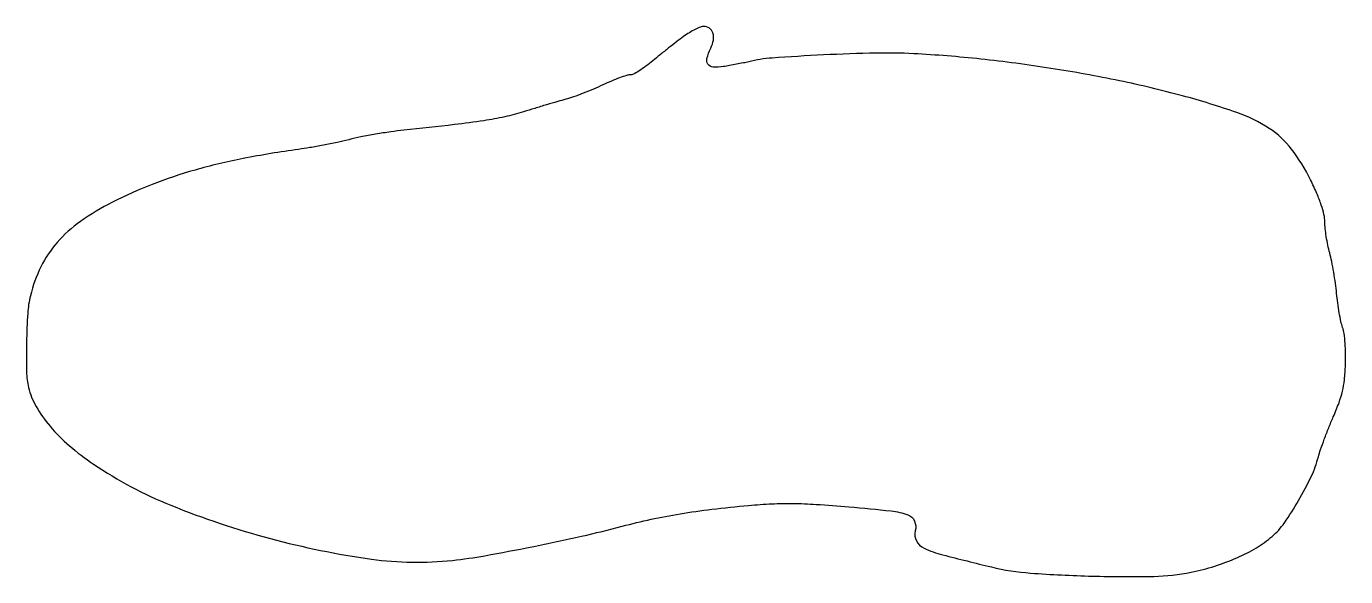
# Model space of a CAD drawing. Extents: x 1 to 408, y 0 to 170.
import ezdxf

# ---------------------------------------------------------------- set-up
doc = ezdxf.new("R2010")
doc.units = 0

msp = doc.modelspace()

# ---------------------------------------------------------------- linework, layer by layer
msp.add_lwpolyline([(203.900038, 166.836574, 0.00745), (201.850315, 165.316083, 0.003688), (199.292091, 163.328536, 0.003659), (196.668621, 161.227758, 0.005348), (194.392187, 159.336574, -0.016789), (192.29787, 157.676171, -0.020514), (190.228963, 156.273637, -0.01948), (188.423681, 155.250121, -0.119665), (187.392187, 154.999211, 0.076806), (186.295375, 154.82926, 0.011095), (184.146455, 154.095056, 0.01236), (181.627362, 153.100172, 0.010291), (179, 151.922345, -0.010556), (176.145771, 150.644637, -0.007822), (172.940625, 149.349023, -0.007912), (169.874682, 148.220546, -0.017609), (167.5, 147.481699, 0.003966), (165.029726, 146.786428, 0.001537), (161.61875, 145.785751, 0.001521), (157.9292, 144.678798, 0.001882), (154.5, 143.62446, -0.020778), (148.658221, 142.067296, -0.016559), (142.248093, 140.862172, -0.009819), (133.205645, 139.65164, -0.002115), (117.5, 137.929515, 0.010013), (113.47269, 137.423418, 0.00632), (108.79375, 136.679482, 0.006345), (104.210996, 135.831321, 0.011596), (100.5, 135.005808, -0.007849), (96.892315, 134.174861, -0.004916), (92.646875, 133.310519, -0.004933), (88.448027, 132.541469, -0.008965), (85, 132.008518, 0.014273), (67.856778, 129.172107, 0.020983), (53.005275, 125.624596, 0.023236), (39.764291, 121.194104, 0.026044), (27.5, 115.696112, 0.035269), (17.622666, 109.721271, 0.059175), (10.422307, 103.241942, 0.065288), (5.413991, 95.753057, 0.054792), (2.140038, 86.772601, 0.044688), (1.328555, 81.432237, 0.01034), (0.957302, 72.338657, 0.009762), (0.951868, 63.273481, 0.054469), (1.570219, 58.459692, 0.072335), (3.923167, 52.585798, 0.044464), (8.226384, 46.484776, 0.039155), (14.216923, 40.446533, 0.029372), (21.660741, 34.759858, 0.052499), (45.504533, 22.080442, 0.030506), (76.285337, 11.78271, 0.03061), (107.5018, 5.433606, 0.062218), (132.5, 5.054201, 0.016705), (142.562337, 6.497944, 0.005571), (157.183194, 9.265208, 0.005725), (172.424213, 12.508097, 0.009914), (185, 15.597946, -0.012186), (193.870329, 17.734689, -0.012171), (202.837829, 19.437675, -0.01106), (212.62451, 20.828921, -0.007161), (224, 22.025098, -0.010648), (231.253561, 22.527487, -0.015529), (237.659683, 22.635112, -0.012853), (244.88939, 22.346046, -0.004825), (255, 21.583108, -0.005566), (268.063568, 20.323839, -0.060433), (273.211043, 19.129721, -0.207527), (275.253186, 17.196858, -0.163719), (275.496026, 14.132406, 0.184853), (275.864245, 11.08124, 0.162185), (278.19446, 8.8507, 0.047317), (283.971968, 6.758658, 0.004209), (299, 3.010355, 0.040799), (311.120517, 1.123143, 0.0116), (330.176074, 0.175064, 0.011348), (349.16448, 0.102573, 0.045462), (360.703725, 1.374, 0.02584), (368.010976, 3.257535, 0.028154), (374.873179, 5.842313, 0.030089), (380.911511, 8.960548, 0.044686), (385.731451, 12.446572, 0.06126), (389.507332, 16.640815, 0.020995), (393.918083, 23.543386, 0.021396), (397.816056, 30.9611, 0.046577), (400.006495, 37, -0.019038), (400.688095, 39.25975, -0.006491), (401.843878, 42.485979, -0.006442), (403.213514, 46.018612, -0.007384), (404.615008, 49.356524, 0.014534), (406.387655, 53.753499, 0.030793), (407.446594, 57.268847, 0.031593), (408.050092, 60.830326, 0.016127), (408.378552, 65.356524, 0.01394), (408.420976, 68.801873, 0.01486), (408.268289, 72.171369, 0.015387), (407.958472, 75.089554, 0.048629), (407.503642, 77, -0.029265), (406.996465, 78.815651, -0.009719), (406.462292, 81.528125, -0.009638), (405.985756, 84.563315, -0.010819), (405.647073, 87.5, 0.01131), (405.288638, 90.581364, 0.00776), (404.74896, 94.059375, 0.007826), (404.124513, 97.394124, 0.015721), (403.508312, 100, -0.015423), (402.93887, 102.401758, -0.011612), (402.456345, 105.072718, -0.011769), (402.119899, 107.607337, -0.026381), (402.011869, 109.545422, 0.055334), (401.746173, 111.876509, 0.025649), (400.916468, 114.813434, 0.020852), (399.548621, 118.357738, 0.011313), (397.589985, 122.598863, 0.049695), (391.695203, 132.11555, 0.0843), (384.849065, 138.476954, 0.062171), (374.853142, 143.383799, 0.016919), (358, 148.565929, 0.015212), (338.590836, 153.193572, 0.012102), (317.398546, 157.037479, 0.011973), (295.759751, 159.894726, 0.013781), (275, 161.554413, 0.018334), (263.414127, 161.734638, 0.006831), (247.140303, 161.168575, 0.005396), (231.257963, 160.22689, 0.043596), (224.051925, 159.085042, -0.009044), (222.385656, 158.701569, -0.00466), (220.287509, 158.278886, -0.00463), (218.120336, 157.884042, -0.006982), (216.224702, 157.583971, -0.049687), (213.02677, 157.444015, -0.231155), (211.460083, 158.320119, -0.221871), (211.149997, 160.12748, -0.046099), (212.311536, 163.223819, 0.06954), (213.136002, 165.7786, 0.122303), (212.981473, 167.979693, 0.163939), (211.896374, 169.441745, 0.153011), (210.114855, 170, 0.098079), (209.143213, 169.807552, 0.019944), (207.540657, 169.070744, 0.020314), (205.717701, 168.047571, 0.017816)], format="xyb", close=True)

doc.saveas('drawing.dxf')
